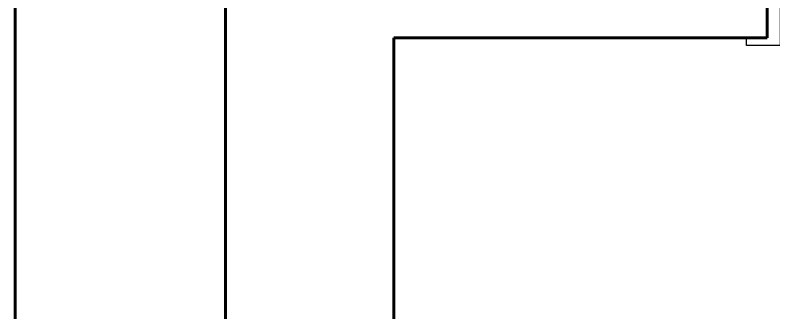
# Model space of a CAD drawing. Header units: millimetres. Extents: x 898 to 1196, y 229 to 443.
# Drawn here: x 1156.7 to 1158.729, y 408.865 to 409.66 of the extents above; entities that cross this region are included whole.
import ezdxf

# ---------------------------------------------------------------- set-up
doc = ezdxf.new("R2010")
doc.units = ezdxf.units.MM
doc.linetypes.add('HIDDEN', pattern=[0.375, 0.25, -0.125])
doc.layers.get('0').update_dxf_attribs({"color": 41})
doc.layers.get('DEFPOINTS').update_dxf_attribs({"color": 53})
for name, color, linetype, lineweight in [('AN-Textes', 5, 'Continuous', 13), ('p menuiserie', 5, 'Continuous', 20), ('p mur', 7, 'Continuous', 40)]:
    doc.layers.add(name, color=color, linetype=linetype, lineweight=lineweight)
doc.dimstyles.new('ISO-25', dxfattribs={"dimtxt": 2.5, "dimasz": 2.5, "dimexe": 1.25, "dimexo": 0.625, "dimtad": 1, "dimtxsty": 'Standard', "dimcen": 2.5, "dimadec": 0, "dimazin": 0, "dimtfac": 1, "dimtmove": 0, "dimatfit": 3, "dimfxl": 1, "dimarcsym": 0})

# ---------------------------------------------------------------- blocks, each defined once
blk = doc.blocks.new('*D89')
at = {"layer": 'DEFPOINTS', "color": 0, "transparency": 16777216}
for p in [(-0.375, -0.035), (0.425, -0.035), (-0.375, -0.0773)]:
    blk.add_point(p, dxfattribs=at)
at = {"layer": 'AN-Textes', "color": 0, "transparency": 16777216, "insert": (0.025, -0.134), "char_height": 0.08, "attachment_point": 5}
blk.add_mtext('P 0,80', dxfattribs=at)
blk = doc.blocks.new('_None')
blk = doc.blocks.new('*U88')
at = {"linetype": 'HIDDEN', "ltscale": 0.5}
blk.add_line((0.4, 0.035), (0.4, 0.785), dxfattribs=at)
for p, q in [((0.4, 0.035), (-0.35, 0.035)), ((-0.43, 0.015), (-0.375, 0.015)), ((-0.375, -0.235), (-0.375, 0.015)), ((0.4, 0), (-0.35, 0)), ((0.425, -0.235), (0.425, 0.015)), ((0.48, 0.015), (0.425, 0.015)), ((-0.43, -0.235), (-0.375, -0.235)), ((0.48, -0.235), (0.425, -0.235))]:
    blk.add_line(p, q)
for points in [[(-0.43, 0.015), (-0.43, 0.035), (-0.36, 0.035), (-0.36, 0.035), (-0.35, 0.035), (-0.35, 0), (-0.34, 0), (-0.34, -0.2), (-0.34, -0.2), (-0.34, -0.235), (-0.34, -0.235), (-0.34, -0.255), (-0.43, -0.255), (-0.43, -0.235)], [(0.48, 0.015), (0.48, 0.035), (0.41, 0.035), (0.41, 0.035), (0.4, 0.035), (0.4, 0), (0.39, 0), (0.39, -0.2), (0.39, -0.2), (0.39, -0.235), (0.39, -0.235), (0.39, -0.255), (0.48, -0.255), (0.48, -0.235)]]:
    blk.add_lwpolyline(points)
blk.add_arc((0.4, 0.035), 0.75, 90, 180, dxfattribs=at)
at = {"layer": 'AN-Textes'}
dim = blk.add_linear_dim(base=(-0.375, -0.0773), p1=(0.425, -0.035), p2=(-0.375, -0.035), angle=180, text='P <>', dimstyle='ISO-25', override={"dimtxt": 0.08, "dimasz": 0.02, "dimexe": 0.6, "dimexo": 0, "dimgap": 0.01, "dimtad": 2, "dimjust": 0, "dimzin": 0, "dimblk1": 'None', "dimblk2": 'None', "dimsah": 1, "dimse1": 1, "dimse2": 1, "dimsd1": 1, "dimsd2": 1, "dimtix": 1, "dimtmove": 2}, dxfattribs=at)
dim.commit()
dim.dimension.update_dxf_attribs({"geometry": '*D89', "text_midpoint": (0.025, -0.134)})

msp = doc.modelspace()

# ---------------------------------------------------------------- linework, layer by layer
at = {"layer": 'p mur'}
for p, q in [((1157.2635, 405.1991), (1157.2635, 409.8491)), ((1158.7135, 409.5991), (1158.7135, 409.8491)), ((1157.7135, 407.3), (1157.7135, 409.5991)), ((1157.7135, 409.5991), (1158.7135, 409.5991))]:
    msp.add_line(p, q, dxfattribs=at)
msp.add_lwpolyline([(1156.7, 413.4656), (1176.15, 413.4656), (1176.15, 395.3656), (1156.7, 395.3656)], close=True, dxfattribs=at)

# ---------------------------------------------------------------- block references
at = {"layer": 'p menuiserie'}
msp.add_blockref('*U88', (1159.0885, 409.8341), dxfattribs=at)

doc.saveas('drawing.dxf')
